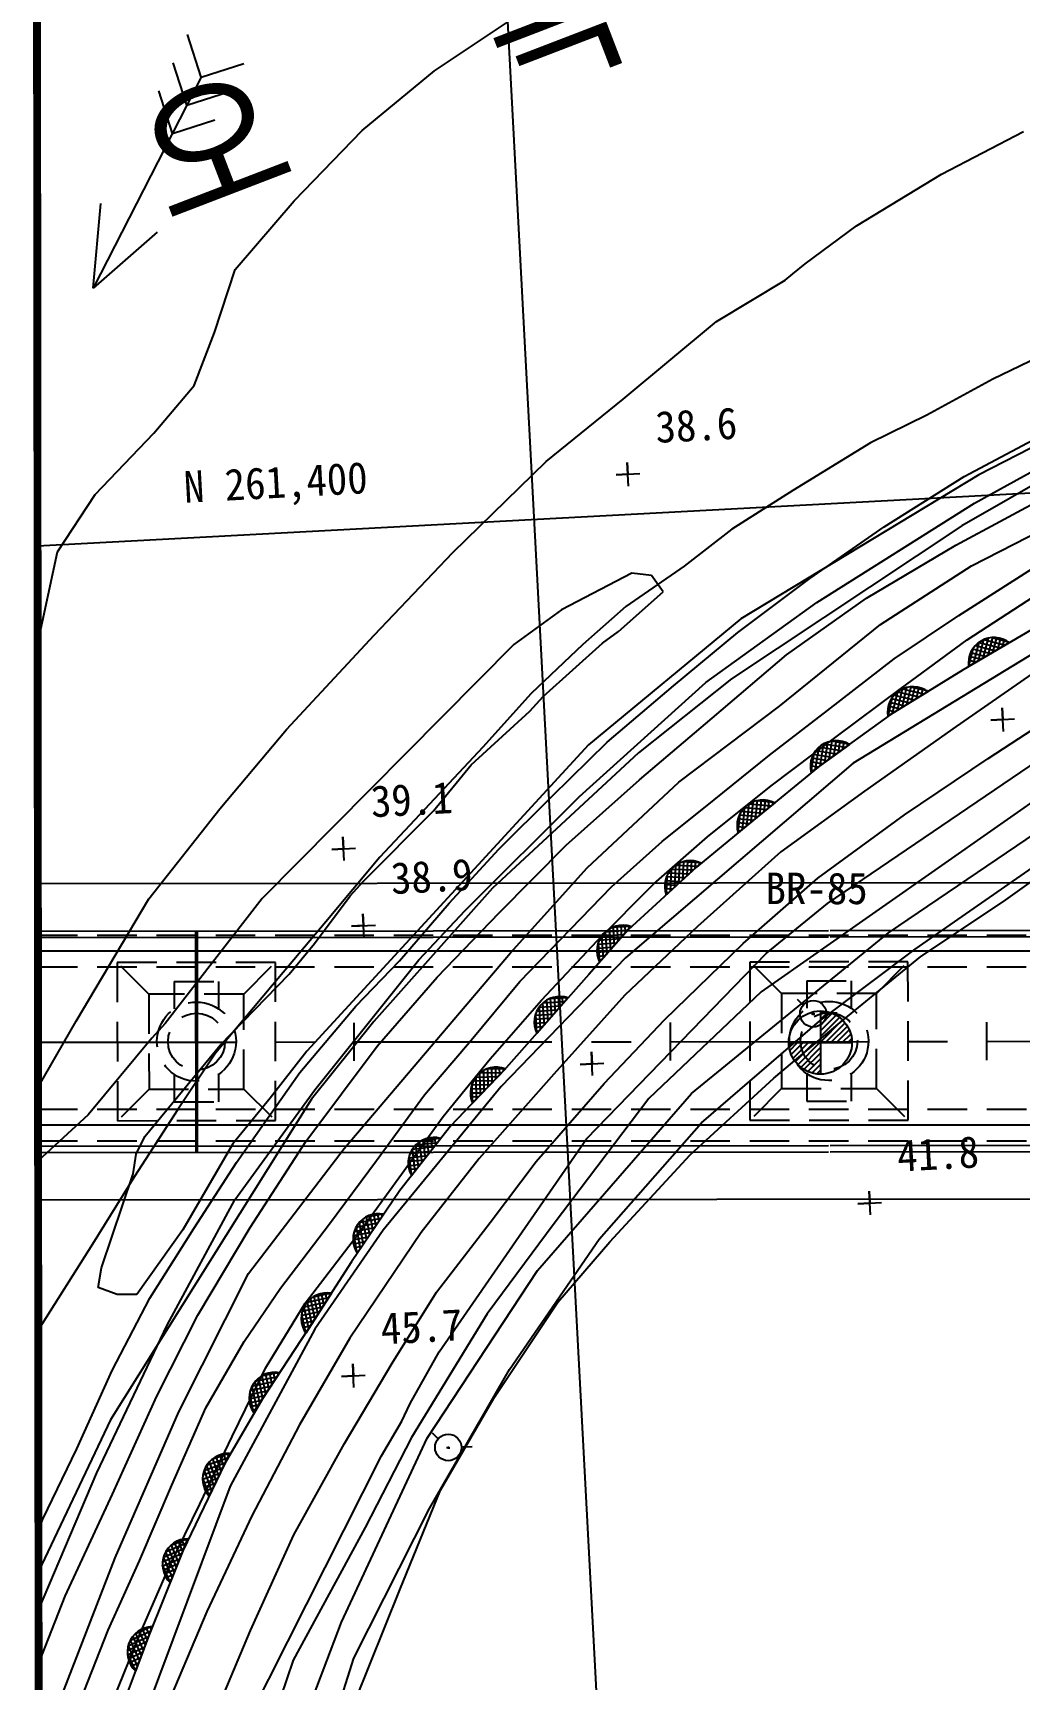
# Model space of a CAD drawing. Header units: millimetres. Extents: x 2406 to 3202, y 1103 to 1810.
# Drawn here: x 2488.8 to 2551.2, y 1440.5 to 1544.6 of the extents above; entities that cross this region are included whole.
import ezdxf
from ezdxf.enums import TextEntityAlignment as Align
from ezdxf.xclip import XClip

# ---------------------------------------------------------------- set-up
doc = ezdxf.new("R2010")
doc.units = ezdxf.units.MM
doc.header["$LTSCALE"] = 10
doc.header["$MEASUREMENT"] = 0
doc.header["$XCLIPFRAME"] = 2
for name, pattern in [('A-CENTR01', [2, 1.25, -0.25, 0.25, -0.25]), ('CENTER', [2, 1.25, -0.25, 0.25, -0.25]), ('DASHED2', [0.375, 0.25, -0.125]), ('HIDDEN', [0.375, 0.25, -0.125])]:
    doc.linetypes.add(name, pattern=pattern)
for name, color, linetype in [('TN-MACL', 6, 'A-CENTR01'), ('TZ-BASE', 253, 'Continuous'), ('TZ-CABL', 4, 'Continuous')]:
    doc.layers.add(name, color=color, linetype=linetype)
doc.layers.add('TX-PAPR', color=2, linetype='Continuous', plot=False)
doc.styles.add('GHS', font='GulimChe.ttf')
doc.styles.add('GUL', font='GulimChe.ttf')
doc.linetypes.add('ZIGZAG', pattern='A,0.0001,-0.2,[131,ltypeshp.shx,S=0.2,R=0,X=-0.2,Y=0],-0.4,[131,ltypeshp.shx,S=0.2,R=180,X=0.2,Y=0],-0.2', length=0.8001)

# ---------------------------------------------------------------- blocks, each defined once
blk = doc.blocks.new('JD-DXFDH7DHF')
at = {"layer": 'TZ-BASE'}
for p, q in [((25.53, 142.65), (44.12, -207.21)), ((25.08, 61.41, 45.69), (30.83, 65.26, 45.69)), ((10.32, 61.02), (9.46, 63.71)), ((9.41, 59.24), (8.54, 61.93)), ((10.32, 61.02), (13.02, 61.89)), ((20.49, 57.65, 45.69), (25.08, 61.41, 45.69)), ((10.32, 61.02), (3.48, 47.67)), ((8.5, 57.46), (7.63, 60.15)), ((9.41, 59.24), (12.1, 60.11)), ((8.5, 57.46), (11.19, 58.33)), ((16.2, 53.21, 45.69), (20.49, 57.65, 45.69)), ((57.12, 54.89, 44.76), (62.32, 57.58, 44.76)), ((51.75, 51.61, 44.76), (57.12, 54.89, 44.76)), ((12.47, 48.86, 45.69), (16.2, 53.21, 45.69)), ((3.48, 47.67), (3.98, 53.03)), ((7.54, 51.21), (3.48, 47.67)), ((48.5, 49.22, 44.76), (51.75, 51.61, 44.76)), ((343.96, 49.65), (-0.03, 31.37)), ((47.72, 48.59, 44.76), (48.5, 49.22, 44.76)), ((11.15, 44.88, 45.69), (12.47, 48.86, 45.69)), ((42.91, 45.56, 44.76), (47.25, 48.18, 44.76)), ((47.25, 48.18, 44.76), (47.72, 48.59, 44.76)), ((9.87, 41.53, 45.69), (11.15, 44.88, 45.69)), ((37, 40.67, 44.76), (42.91, 45.56, 44.76)), ((72.85, 42.75, 46.06), (59.5, 35.88, 46.06)), ((63.84, 43.58, 45.79), (60.38, 41.92, 45.79)), ((60.38, 41.92, 45.79), (56.21, 39.64, 45.79)), ((7.33, 38.5, 45.69), (9.87, 41.53, 45.69)), ((32.13, 36.72, 44.76), (37, 40.67, 44.76)), ((56.21, 39.64, 45.79), (52.63, 37.89, 45.79)), ((3.61, 34.64, 45.69), (7.33, 38.5, 45.69)), ((52.63, 37.89, 45.79), (47.73, 34.89, 45.79)), ((58.56, 35.77, 45.71), (63.24, 38.26, 45.71)), ((59.21, 34.08, 47.06), (66.63, 38.19, 47.06)), ((26.24, 30.97, 44.76), (32.13, 36.72, 44.76)), ((37.34, 35.16, 45.65), (37.26, 36.65, 45.65)), ((37.26, 36.65, 45.65), (37.3, 35.91, 45.65)), ((66.09, 37.06, 47.06), (58.41, 32.66, 47.06)), ((36.55, 35.87, 45.65), (38.05, 35.95, 45.65)), ((37.3, 35.91, 45.65), (36.55, 35.87, 45.65)), ((59.5, 35.88, 46.06), (44.45, 26.78, 46.06)), ((53.51, 32.59, 45.71), (58.56, 35.77, 45.71)), ((1.24, 31, 45.69), (3.61, 34.64, 45.69)), ((47.73, 34.89, 45.79), (43.87, 32.43, 45.79)), ((58.03, 31.42, 48.04), (64.14, 34.71, 48.04)), ((59.03, 30.13, 49.07), (67.38, 34.41, 49.07)), ((49.25, 27.81, 47.06), (59.21, 34.08, 47.06)), ((43.87, 32.43, 45.79), (40.86, 30.1, 45.79)), ((58.41, 32.66, 47.06), (43.86, 22.98, 47.06)), ((48.8, 29.32, 45.71), (53.51, 32.59, 45.71)), ((52.38, 28.08, 48.04), (58.03, 31.42, 48.04)), ((-0.02, 25.24, 38.62), (1.24, 31, 45.69)), ((21.26, 25.74, 44.76), (26.24, 30.97, 44.76)), ((37.55, 29.65, 46.06), (33.1, 27.35, 46.06)), ((40.86, 30.1, 45.79), (37.17, 27.56, 45.79)), ((38.8, 29.5, 46.06), (37.55, 29.65, 46.06)), ((39.54, 28.48, 46.06), (38.8, 29.5, 46.06)), ((44.26, 25.9, 45.71), (48.8, 29.32, 45.71)), ((53.28, 26.41, 49.07), (59.03, 30.13, 49.07)), ((58.23, 26.98, 50.08), (62.88, 29.96, 50.08)), ((36.71, 25.96, 46.06), (39.54, 28.48, 46.06)), ((58.75, 25.45, 51.05), (62.97, 28.19, 51.05)), ((33.1, 27.35, 46.06), (30.09, 25.15, 46.06)), ((37.17, 27.56, 45.79), (34.46, 25.14, 45.79)), ((42.22, 22.75, 47.06), (49.25, 27.81, 47.06)), ((47.32, 24.49, 48.04), (52.38, 28.08, 48.04)), ((44.45, 26.78, 46.06), (34.8, 18.81, 46.06)), ((46.89, 21.24, 49.07), (53.28, 26.41, 49.07)), ((66.59, 26.83, 52.06), (51.55, 17.64, 52.06)), ((54.14, 24.25, 50.08), (58.23, 26.98, 50.08)), ((62.77, 26.05, 51.74), (58.5, 23.55, 51.74)), ((30.09, 25.15, 46.06), (14.18, 9.09, 46.06)), ((15.71, 19.77, 44.76), (21.26, 25.74, 44.76)), ((34.46, 25.14, 45.79), (31.18, 22.05, 45.79)), ((31.94, 21.86, 46.06), (35.69, 25.23, 46.06)), ((35.69, 25.23, 46.06), (36.71, 25.96, 46.06)), ((40.18, 22.54, 45.71), (44.26, 25.9, 45.71)), ((54.53, 22.34, 51.05), (58.75, 25.45, 51.05)), ((61.43, 25.27, 51.74), (58.84, 23.75, 51.74)), ((59.49, 25.28, 51.74), (59.13, 23.92, 51.74)), ((59.27, 25.09, 51.74), (60.55, 24.75, 51.74)), ((59.79, 25.46, 51.74), (59.44, 24.1, 51.74)), ((59.49, 25.28, 51.74), (60.85, 24.93, 51.74)), ((60.08, 25.55, 51.74), (59.74, 24.28, 51.74)), ((59.81, 25.46, 51.74), (61.16, 25.11, 51.74)), ((60.35, 25.59, 51.74), (60.05, 24.46, 51.74)), ((60.31, 25.59, 51.74), (61.36, 25.31, 51.74)), ((60.6, 25.59, 51.74), (60.35, 24.64, 51.74)), ((60.85, 25.54, 51.74), (60.66, 24.82, 51.74)), ((61.09, 25.46, 51.74), (60.97, 25, 51.74)), ((61.32, 25.34, 51.74), (61.27, 25.17, 51.74)), ((42.62, 20.48, 48.04), (47.32, 24.49, 48.04)), ((49.92, 20.97, 50.08), (54.14, 24.25, 50.08)), ((59.14, 24.93, 51.74), (58.84, 23.77, 51.74)), ((58.84, 24.17, 51.74), (59.33, 24.04, 51.74)), ((58.88, 24.41, 51.74), (59.63, 24.22, 51.74)), ((58.97, 24.65, 51.74), (59.94, 24.39, 51.74)), ((59.1, 24.87, 51.74), (60.24, 24.57, 51.74)), ((43.86, 22.98, 47.06), (37.97, 18.3, 47.06)), ((58.5, 23.55, 51.74), (53.88, 20.7, 51.74)), ((63.36, 23.66, 48.77), (58.06, 19.97, 48.77)), ((58.82, 23.91, 51.74), (59.02, 23.86, 51.74)), ((31.18, 22.05, 45.79), (28.13, 18.65, 45.79)), ((31.1, 20.93, 46.06), (31.94, 21.86, 46.06)), ((34.23, 15.54, 47.06), (42.22, 22.75, 47.06)), ((35.98, 18.98, 45.71), (40.18, 22.54, 45.71)), ((50.46, 19.32, 51.05), (54.53, 22.34, 51.05)), ((56.28, 22.18, 51.74), (53.73, 20.61, 51.74)), ((54.34, 22.15, 51.74), (54.02, 20.79, 51.74)), ((54.13, 21.95, 51.74), (55.41, 21.65, 51.74)), ((54.64, 22.33, 51.74), (54.32, 20.97, 51.74)), ((54.35, 22.15, 51.74), (55.71, 21.83, 51.74)), ((54.92, 22.43, 51.74), (54.62, 21.16, 51.74)), ((54.65, 22.34, 51.74), (56.01, 22.02, 51.74)), ((55.19, 22.48, 51.74), (54.92, 21.34, 51.74)), ((55.15, 22.48, 51.74), (56.22, 22.23, 51.74)), ((55.45, 22.48, 51.74), (55.22, 21.53, 51.74)), ((55.7, 22.45, 51.74), (55.52, 21.71, 51.74)), ((55.94, 22.37, 51.74), (55.83, 21.9, 51.74)), ((56.17, 22.26, 51.74), (56.13, 22.09, 51.74)), ((27.39, 17.53, 46.06), (31.1, 20.93, 46.06)), ((40.52, 16.45, 49.07), (46.89, 21.24, 49.07)), ((46.25, 18.15, 50.08), (49.92, 20.97, 50.08)), ((53.72, 21.02, 51.74), (54.21, 20.9, 51.74)), ((54, 21.79, 51.74), (53.73, 20.62, 51.74)), ((53.76, 21.27, 51.74), (54.51, 21.09, 51.74)), ((53.84, 21.5, 51.74), (54.81, 21.27, 51.74)), ((53.96, 21.73, 51.74), (55.11, 21.46, 51.74)), ((60.07, 17.94, 48.77), (65.7, 21.61, 48.77)), ((61.04, 19.65, 52.76), (60.96, 21.15, 52.76)), ((60.96, 21.15, 52.76), (61, 20.4, 52.76)), ((38.03, 16.6, 48.04), (42.62, 20.48, 48.04)), ((53.88, 20.7, 51.74), (49.57, 17.58, 51.74)), ((58.06, 19.97, 48.77), (52.26, 15.88, 48.77)), ((53.71, 20.76, 51.74), (53.91, 20.72, 51.74)), ((60.25, 20.36, 52.76), (61.75, 20.44, 52.76)), ((61, 20.4, 52.76), (60.25, 20.36, 52.76)), ((11.5, 14.75, 44.76), (15.71, 19.77, 44.76)), ((34.8, 18.81, 46.06), (16.99, -0.56, 46.06)), ((32.52, 15.55, 45.71), (35.98, 18.98, 45.71)), ((46.35, 16.21, 51.05), (50.46, 19.32, 51.05)), ((51.31, 18.83, 51.74), (48.88, 17.08, 51.74)), ((49.66, 18.87, 51.74), (49.44, 17.48, 51.74)), ((49.67, 18.87, 51.74), (51.05, 18.65, 51.74)), ((49.93, 18.99, 51.74), (49.73, 17.69, 51.74)), ((49.93, 8.78, 52.06), (65.37, 19.27, 52.06)), ((50.2, 19.05, 51.74), (50.01, 17.9, 51.74)), ((50.16, 19.05, 51.74), (51.24, 18.87, 51.74)), ((50.46, 19.07, 51.74), (50.3, 18.11, 51.74)), ((50.71, 19.05, 51.74), (50.59, 18.31, 51.74)), ((50.95, 19, 51.74), (50.87, 18.52, 51.74)), ((51.19, 18.9, 51.74), (51.16, 18.73, 51.74)), ((28.13, 18.65, 45.79), (24.76, 15.06, 45.79)), ((37.97, 18.3, 47.06), (28.74, 9.75, 47.06)), ((42.75, 15.33, 50.08), (46.25, 18.15, 50.08)), ((48.86, 17.74, 51.74), (49.62, 17.61, 51.74)), ((49.06, 18.28, 51.74), (48.87, 17.09, 51.74)), ((48.92, 17.98, 51.74), (49.91, 17.82, 51.74)), ((49.03, 18.22, 51.74), (50.19, 18.03, 51.74)), ((49.38, 18.66, 51.74), (49.15, 17.28, 51.74)), ((49.17, 18.44, 51.74), (50.48, 18.24, 51.74)), ((49.38, 18.67, 51.74), (50.77, 18.44, 51.74)), ((54.8, 14.37, 48.77), (60.07, 17.94, 48.77)), ((25, 14.63, 46.06), (27.39, 17.53, 46.06)), ((51.55, 17.64, 52.06), (37.15, 5.33, 52.06)), ((49.57, 17.58, 51.74), (45.25, 14.05, 51.74)), ((65.69, 17.19, 51.06), (45.72, 3.19, 51.06)), ((48.83, 17.49, 51.74), (49.33, 17.41, 51.74)), ((48.85, 17.23, 51.74), (49.05, 17.2, 51.74)), ((53.78, 6.92, 51.06), (69.3, 17.46, 51.06)), ((33.39, 12.46, 48.04), (38.03, 16.6, 48.04)), ((34.73, 11.03, 49.07), (40.52, 16.45, 49.07)), ((42.34, 12.99, 51.05), (46.35, 16.21, 51.05)), ((52.26, 15.88, 48.77), (46.97, 12.03, 48.77)), ((7.01, 9.06, 44.76), (11.5, 14.75, 44.76)), ((20.58, 10.18, 46.06), (25, 14.63, 46.06)), ((24.76, 15.06, 45.79), (21.62, 11.7, 45.79)), ((27.02, 8.32, 47.06), (34.23, 15.54, 47.06)), ((29.14, 12.21, 45.71), (32.52, 15.55, 45.71)), ((39.47, 12.7, 50.08), (42.75, 15.33, 50.08)), ((46.59, 15.14, 51.74), (44.26, 13.24, 51.74)), ((44.48, 14.62, 51.74), (45.8, 14.49, 51.74)), ((44.67, 14.85, 51.74), (44.53, 13.45, 51.74)), ((44.67, 14.85, 51.74), (46.07, 14.71, 51.74)), ((44.94, 15.07, 51.74), (44.8, 13.68, 51.74)), ((44.95, 15.08, 51.74), (46.34, 14.94, 51.74)), ((45.21, 15.21, 51.74), (45.08, 13.9, 51.74)), ((45.47, 15.29, 51.74), (45.35, 14.13, 51.74)), ((45.43, 15.28, 51.74), (46.52, 15.17, 51.74)), ((45.72, 15.32, 51.74), (45.62, 14.35, 51.74)), ((45.97, 15.32, 51.74), (45.9, 14.57, 51.74)), ((46.22, 15.28, 51.74), (46.17, 14.8, 51.74)), ((46.46, 15.2, 51.74), (46.44, 15.02, 51.74)), ((45.25, 14.05, 51.74), (41.64, 11.06, 51.74)), ((44.2, 13.64, 51.74), (44.7, 13.59, 51.74)), ((44.21, 13.9, 51.74), (44.97, 13.82, 51.74)), ((44.38, 14.45, 51.74), (44.26, 13.26, 51.74)), ((44.26, 14.14, 51.74), (45.25, 14.04, 51.74)), ((44.34, 14.38, 51.74), (45.52, 14.27, 51.74)), ((49.32, 10.38, 48.77), (54.8, 14.37, 48.77)), ((19.36, 11.48, 46.14), (19.28, 12.98, 46.14)), ((19.28, 12.98, 46.14), (19.32, 12.23, 46.14)), ((36.26, 9.83, 50.08), (39.47, 12.7, 50.08)), ((38.93, 10.02, 51.05), (42.34, 12.99, 51.05)), ((44.23, 13.39, 51.74), (44.43, 13.37, 51.74)), ((21.62, 11.7, 45.79), (18.21, 7.61, 45.79)), ((18.57, 12.19, 46.14), (20.07, 12.27, 46.14)), ((19.32, 12.23, 46.14), (18.57, 12.19, 46.14)), ((26, 8.8, 45.71), (29.14, 12.21, 45.71)), ((29.16, 8.19, 48.04), (33.39, 12.46, 48.04)), ((41.07, 11.48, 51.74), (41.02, 10.5, 51.74)), ((41.32, 11.49, 51.74), (41.28, 10.74, 51.74)), ((41.57, 11.46, 51.74), (41.54, 10.98, 51.74)), ((46.97, 12.03, 48.77), (41.7, 7.31, 48.77)), ((55.46, 5.88, 49.08), (63.63, 11.55, 49.08)), ((61.06, 8.89, 48.53), (65.68, 12.24, 48.53)), ((-0.01, 10.04), (699.99, 10.7)), ((29.88, 5.65, 49.07), (34.73, 11.03, 49.07)), ((41.64, 11.06, 51.74), (37.31, 7.11, 51.74)), ((41.94, 11.34, 51.74), (39.72, 9.32, 51.74)), ((39.77, 10.53, 51.74), (39.72, 9.34, 51.74)), ((39.74, 10.47, 51.74), (40.92, 10.41, 51.74)), ((39.87, 10.71, 51.74), (41.19, 10.65, 51.74)), ((40.04, 10.95, 51.74), (39.98, 9.55, 51.74)), ((40.05, 10.95, 51.74), (41.45, 10.89, 51.74)), ((40.3, 11.18, 51.74), (40.24, 9.79, 51.74)), ((40.31, 11.19, 51.74), (41.71, 11.13, 51.74)), ((40.56, 11.33, 51.74), (40.5, 10.02, 51.74)), ((40.81, 11.43, 51.74), (40.76, 10.26, 51.74)), ((40.78, 11.42, 51.74), (41.87, 11.37, 51.74)), ((41.81, 11.39, 51.74), (41.81, 11.21, 51.74)), ((19.74, 9.25, 46.06), (20.58, 10.18, 46.06)), ((28.74, 9.75, 47.06), (21.23, 1.32, 47.06)), ((30.47, 3.83, 50.08), (36.26, 9.83, 50.08)), ((35.35, 6.42, 51.05), (38.93, 10.02, 51.05)), ((39.63, 9.97, 51.74), (40.4, 9.94, 51.74)), ((39.63, 9.72, 51.74), (40.14, 9.7, 51.74)), ((39.67, 10.22, 51.74), (40.66, 10.17, 51.74)), ((39.68, 9.47, 51.74), (39.88, 9.46, 51.74)), ((44.59, 6.24, 48.77), (49.32, 10.38, 48.77)), ((2.42, 1.34, 44.76), (7.01, 9.06, 44.76)), ((14.18, 9.09, 46.06), (8.04, 1.18, 46.06)), ((17.49, 6.24, 46.06), (19.74, 9.25, 46.06)), ((22.85, 5.15, 45.71), (26, 8.8, 45.71)), ((46.04, 5.61, 52.06), (49.93, 8.78, 52.06)), ((55.83, 5.42, 48.53), (61.06, 8.89, 48.53)), ((18.21, 7.61, 45.79), (14.83, 3.61, 45.79)), ((19.83, 7.34, 45.96), (21.33, 7.41, 45.96)), ((20.58, 7.38, 45.96), (19.83, 7.34, 45.96)), ((20.62, 6.63, 45.96), (20.54, 8.12, 45.96)), ((20.54, 8.12, 45.96), (20.58, 7.38, 45.96)), ((24.09, 5.2, 47.06), (27.02, 8.32, 47.06)), ((25.25, 4.11, 48.04), (29.16, 8.19, 48.04)), ((37.48, 7.32, 51.74), (35.51, 5.06, 51.74)), ((36.32, 7.27, 51.74), (37.41, 7.34, 51.74)), ((36.6, 7.36, 51.74), (36.66, 6.38, 51.74)), ((36.85, 7.4, 51.74), (36.9, 6.65, 51.74)), ((37.1, 7.4, 51.74), (37.13, 6.91, 51.74)), ((41.7, 7.31, 48.77), (37.11, 2.97, 48.77)), ((37.35, 7.36, 51.74), (37.36, 7.18, 51.74)), ((-0.01, 7.03), (49.98, 7.07)), ((-0.01, 6.63), (49.98, 6.67)), ((9.96, 7.04), (9.97, -6.96)), ((10.06, 7.04), (10.07, -6.96)), ((31.83, 2.66, 51.05), (35.35, 6.42, 51.05)), ((37.31, 7.11, 51.74), (34.83, 4.29, 51.74)), ((35.4, 6.21, 51.74), (36.58, 6.28, 51.74)), ((35.42, 6.28, 51.74), (35.5, 5.08, 51.74)), ((35.49, 6.46, 51.74), (36.81, 6.55, 51.74)), ((35.64, 6.72, 51.74), (37.04, 6.82, 51.74)), ((35.64, 6.72, 51.74), (35.73, 5.32, 51.74)), ((35.87, 6.98, 51.74), (35.96, 5.59, 51.74)), ((35.88, 6.99, 51.74), (37.28, 7.08, 51.74)), ((36.11, 7.16, 51.74), (36.2, 5.85, 51.74)), ((36.36, 7.28, 51.74), (36.43, 6.12, 51.74)), ((41.32, -3.24, 51.06), (53.78, 6.92, 51.06)), ((50.08, 7.07), (99.97, 7.12)), ((50.08, 6.67), (99.97, 6.72)), ((15.89, 4.31, 46.06), (17.49, 6.24, 46.06)), ((24.87, -0.25, 49.07), (29.88, 5.65, 49.07)), ((37.15, 5.33, 52.06), (29.28, -2.8, 52.06)), ((34.68, -6.11, 52.06), (46.04, 5.61, 52.06)), ((35.34, 5.7, 51.74), (36.11, 5.75, 51.74)), ((35.35, 5.95, 51.74), (36.34, 6.02, 51.74)), ((35.37, 5.45, 51.74), (35.88, 5.49, 51.74)), ((35.44, 5.21, 51.74), (35.64, 5.22, 51.74)), ((39.62, 1.42, 48.77), (44.59, 6.24, 48.77)), ((49.44, 1.36, 49.08), (55.46, 5.88, 49.08)), ((50.73, 1.25, 48.53), (55.83, 5.42, 48.53)), ((11.52, -0.18, 46.06), (15.89, 4.31, 46.06)), ((17.5, -3, 47.06), (24.09, 5.2, 47.06)), ((20.09, 2.27, 45.71), (22.85, 5.15, 45.71)), ((34.83, 4.29, 51.74), (29.61, -1.62, 51.74)), ((14.83, 3.61, 45.79), (11.23, -0.69, 45.79)), ((21.45, -0.25, 48.04), (25.25, 4.11, 48.04)), ((27.28, 0.01, 50.08), (30.47, 3.83, 50.08)), ((45.72, 3.19, 51.06), (38.62, -3.56, 51.06)), ((16.56, -1.91, 45.71), (20.09, 2.27, 45.71)), ((28.6, -1.05, 51.05), (31.83, 2.66, 51.05)), ((33.52, 2.81, 51.74), (31.54, 0.56, 51.74)), ((31.68, 2.22, 51.74), (33.08, 2.31, 51.74)), ((31.68, 2.22, 51.74), (31.76, 0.82, 51.74)), ((31.91, 2.48, 51.74), (32, 1.08, 51.74)), ((31.92, 2.49, 51.74), (33.31, 2.58, 51.74)), ((32.15, 2.66, 51.74), (32.23, 1.35, 51.74)), ((32.36, 2.77, 51.74), (33.45, 2.83, 51.74)), ((32.39, 2.78, 51.74), (32.47, 1.61, 51.74)), ((37.11, 2.97, 48.77), (32.61, -2.02, 48.77)), ((32.64, 2.86, 51.74), (32.7, 1.88, 51.74)), ((32.89, 2.89, 51.74), (32.93, 2.14, 51.74)), ((33.14, 2.89, 51.74), (33.17, 2.41, 51.74)), ((33.39, 2.85, 51.74), (33.4, 2.67, 51.74)), ((48, 2.72, 50.11), (48.39, 2.35, 50.11)), ((0, -2.85, 44.76), (2.42, 1.34, 44.76)), ((0, -1.2), (0, 1.2)), ((8.04, 1.18, 46.06), (7.2, 0.25, 46.06)), ((21.23, 1.32, 47.06), (17.3, -3.59, 47.06)), ((20, -1.18), (20, 1.22)), ((31.37, 1.2, 51.74), (32.14, 1.25, 51.74)), ((31.38, 1.45, 51.74), (32.38, 1.52, 51.74)), ((31.43, 1.71, 51.74), (32.61, 1.78, 51.74)), ((31.45, 1.78, 51.74), (31.53, 0.58, 51.74)), ((31.53, 1.96, 51.74), (32.85, 2.05, 51.74)), ((35.79, -2.61, 48.77), (39.62, 1.42, 48.77)), ((40, -1.16), (40, 1.24)), ((41.95, -5.09, 49.08), (49.44, 1.36, 49.08)), ((46.53, -2.28, 48.53), (50.73, 1.25, 48.53)), ((48.91, 1.8, 50.11), (49.11, 1.79, 50.11)), ((49.02, 1.87, 50.11), (49.02, 1.71, 50.11)), ((49.47, 1.98), (49.47, -2.02)), ((49.47, 1.78), (49.66, 1.97)), ((49.47, 1.43), (49.96, 1.92)), ((49.47, 1.07), (50.22, 1.83)), ((49.47, 0.72), (50.46, 1.71)), ((49.47, 0.36), (50.67, 1.57)), ((49.47, 0.01), (50.86, 1.41)), ((49.79, -0.02), (51.03, 1.22)), ((49.85, 1.85, 50.11), (50.53, 1.86, 50.11)), ((60, -1.14), (60, 1.26)), ((7.2, 0.25, 46.06), (3.18, -4.58, 46.06)), ((24.43, -3.33, 50.08), (27.28, 0.01, 50.08)), ((31.4, 0.95, 51.74), (31.91, 0.99, 51.74)), ((31.47, 0.71, 51.74), (31.68, 0.72, 51.74)), ((50.14, -0.02), (51.18, 1.02)), ((50.5, -0.02), (51.3, 0.78)), ((50.85, -0.02), (51.39, 0.52)), ((51.2, -0.02), (51.45, 0.23)), ((6.75, -5.97, 46.06), (11.52, -0.18, 46.06)), ((11.23, -0.69, 45.79), (8.85, -4.25, 45.79)), ((16.99, -0.56, 46.06), (14.69, -3.53, 46.06)), ((16.94, -6.27, 48.04), (21.45, -0.25, 48.04)), ((19.36, -6.71, 49.07), (24.87, -0.25, 49.07)), ((35.07, -2.1, 52.76), (34.99, -0.61, 52.76)), ((34.99, -0.61, 52.76), (35.03, -1.36, 52.76)), ((47.47, -0.02), (51.47, -0.02)), ((47.48, -0.21), (47.67, -0.02)), ((47.53, -0.52), (48.02, -0.02)), ((47.62, -0.78), (48.38, -0.02)), ((47.73, -1.02), (48.73, -0.02)), ((47.88, -1.23), (49.08, -0.02)), ((48.04, -1.42), (49.44, -0.02)), ((48.23, -1.59), (49.47, -0.34)), ((48.43, -1.73), (49.47, -0.7)), ((12.56, -7.61, 45.71), (16.56, -1.91, 45.71)), ((25.61, -4.69, 51.05), (28.6, -1.05, 51.05)), ((29.61, -1.62, 51.74), (26.09, -5.3, 51.74)), ((29.55, -1.68, 51.74), (27.47, -3.85, 51.74)), ((32.61, -2.02, 48.77), (27.89, -7.35, 48.77)), ((27.92, -1.95, 51.74), (27.95, -3.35, 51.74)), ((27.93, -1.94, 51.74), (29.33, -1.91, 51.74)), ((28.17, -1.78, 51.74), (28.2, -3.09, 51.74)), ((28.38, -1.68, 51.74), (29.47, -1.66, 51.74)), ((28.42, -1.67, 51.74), (28.44, -2.84, 51.74)), ((28.67, -1.6, 51.74), (28.69, -2.58, 51.74)), ((28.92, -1.57, 51.74), (28.93, -2.33, 51.74)), ((29.17, -1.59, 51.74), (29.18, -2.07, 51.74)), ((29.42, -1.64, 51.74), (29.42, -1.81, 51.74)), ((34.28, -1.4, 52.76), (35.78, -1.32, 52.76)), ((35.03, -1.36, 52.76), (34.28, -1.4, 52.76)), ((48.67, -1.85), (49.47, -1.05)), ((48.93, -1.95), (49.47, -1.4)), ((49.22, -2.01), (49.47, -1.76)), ((12.44, -9.97, 47.06), (17.5, -3, 47.06)), ((29.28, -2.8, 52.06), (21.82, -11.88, 52.06)), ((27.36, -2.95, 51.74), (28.35, -2.93, 51.74)), ((27.41, -2.7, 51.74), (28.6, -2.68, 51.74)), ((27.44, -2.63, 51.74), (27.46, -3.83, 51.74)), ((27.52, -2.45, 51.74), (28.84, -2.42, 51.74)), ((27.68, -2.2, 51.74), (29.09, -2.17, 51.74)), ((27.68, -2.2, 51.74), (27.71, -3.6, 51.74)), ((31.49, -7.54, 48.77), (35.79, -2.61, 48.77)), ((41.23, -7.12, 48.53), (46.53, -2.28, 48.53)), ((17.3, -3.59, 47.06), (4.59, -23.87, 47.06)), ((14.69, -3.53, 46.06), (12.31, -6.43, 46.06)), ((21.4, -7.47, 50.08), (24.43, -3.33, 50.08)), ((27.34, -3.2, 51.74), (28.11, -3.19, 51.74)), ((27.36, -3.45, 51.74), (27.86, -3.44, 51.74)), ((27.42, -3.7, 51.74), (27.62, -3.7, 51.74)), ((31.58, -14.43, 51.06), (41.32, -3.24, 51.06)), ((38.62, -3.56, 51.06), (32.64, -11.46, 51.06)), ((3.18, -4.58, 46.06), (0.01, -7.49, 46.06)), ((8.85, -4.25, 45.79), (6.11, -8.49, 45.79)), ((22.99, -8.34, 51.05), (25.61, -4.69, 51.05)), ((35.48, -12.45, 49.08), (41.95, -5.09, 49.08)), ((6.21, -7.08, 46.06), (6.75, -5.97, 46.06)), ((26.09, -5.3, 51.74), (22.88, -9.37, 51.74)), ((25.47, -6.08, 51.74), (23.61, -8.44, 51.74)), ((24.31, -6.19, 51.74), (25.39, -6.06, 51.74)), ((24.34, -6.17, 51.74), (24.48, -7.33, 51.74)), ((24.59, -6.08, 51.74), (24.7, -7.06, 51.74)), ((24.83, -6.03, 51.74), (24.92, -6.78, 51.74)), ((25.08, -6.02, 51.74), (25.14, -6.5, 51.74)), ((25.34, -6.05, 51.74), (25.36, -6.22, 51.74)), ((25.36, -19.58, 52.06), (34.68, -6.11, 52.06)), ((0.01, -6.57), (49.99, -6.52)), ((0.01, -6.97), (49.99, -6.92)), ((6.01, -8.33, 46.06), (6.21, -7.08, 46.06)), ((12.31, -6.43, 46.06), (9.16, -11.86, 46.06)), ((13.3, -14.62, 49.07), (19.36, -6.71, 49.07)), ((13.42, -11.72, 48.04), (16.94, -6.27, 48.04)), ((23.44, -7.3, 51.74), (24.62, -7.16, 51.74)), ((23.46, -7.23, 51.74), (23.6, -8.42, 51.74)), ((23.52, -7.04, 51.74), (24.84, -6.88, 51.74)), ((23.66, -6.77, 51.74), (25.06, -6.6, 51.74)), ((23.66, -6.77, 51.74), (23.83, -8.17, 51.74)), ((23.88, -6.5, 51.74), (24.04, -7.89, 51.74)), ((23.89, -6.49, 51.74), (25.28, -6.33, 51.74)), ((24.11, -6.31, 51.74), (24.26, -7.61, 51.74)), ((36.15, -12.61, 48.53), (41.23, -7.12, 48.53)), ((50.09, -6.52), (99.99, -6.48)), ((50.09, -6.92), (99.99, -6.88)), ((9.85, -11.77, 45.71), (12.56, -7.61, 45.71)), ((18.43, -11.48, 50.08), (21.4, -7.47, 50.08)), ((23.41, -7.55, 51.74), (24.4, -7.44, 51.74)), ((23.42, -7.81, 51.74), (24.18, -7.71, 51.74)), ((23.46, -8.05, 51.74), (23.96, -7.99, 51.74)), ((23.54, -8.29, 51.74), (23.74, -8.27, 51.74)), ((27.89, -7.35, 48.77), (24.23, -12.03, 48.77)), ((28.59, -11.39, 48.77), (31.49, -7.54, 48.77)), ((0.01, -9.96), (700.01, -9.3)), ((6.11, -8.49, 45.79), (3.45, -12.77, 45.79)), ((4.01, -14.26, 46.06), (6.01, -8.33, 46.06)), ((20.14, -12.26, 51.05), (22.99, -8.34, 51.05)), ((8.17, -17.88, 47.06), (12.44, -9.97, 47.06)), ((22.88, -9.37, 51.74), (19.82, -13.88, 51.74)), ((51.84, -10.21, 48.86), (53.34, -10.13, 48.86)), ((52.59, -10.17, 48.86), (51.84, -10.21, 48.86)), ((52.63, -10.92, 48.86), (52.55, -9.42, 48.86)), ((52.55, -9.42, 48.86), (52.59, -10.17, 48.86)), ((20.11, -11.69, 51.74), (21.49, -11.42, 51.74)), ((21.86, -10.87, 51.74), (20.18, -13.35, 51.74)), ((20.31, -11.39, 51.74), (21.69, -11.13, 51.74)), ((20.31, -11.4, 51.74), (20.57, -12.78, 51.74)), ((20.52, -11.2, 51.74), (20.77, -12.48, 51.74)), ((20.71, -11.06, 51.74), (21.78, -10.86, 51.74)), ((20.75, -11.04, 51.74), (20.97, -12.19, 51.74)), ((20.98, -10.94, 51.74), (21.17, -11.9, 51.74)), ((21.22, -10.87, 51.74), (21.36, -11.61, 51.74)), ((21.47, -10.84, 51.74), (21.56, -11.31, 51.74)), ((21.73, -10.85, 51.74), (21.76, -11.02, 51.74)), ((25.2, -15.8, 48.77), (28.59, -11.39, 48.77)), ((9.16, -11.86, 46.06), (6.24, -15.95, 46.06)), ((7.08, -16.18, 45.71), (9.85, -11.77, 45.71)), ((10.11, -17.25, 48.04), (13.42, -11.72, 48.04)), ((15.34, -15.54, 50.08), (18.43, -11.48, 50.08)), ((16.9, -16.5, 51.05), (20.14, -12.26, 51.05)), ((21.82, -11.88, 52.06), (17.5, -18.14, 52.06)), ((24.23, -12.03, 48.77), (19.72, -18.72, 48.77)), ((19.91, -12.49, 51.74), (20.89, -12.3, 51.74)), ((19.93, -12.23, 51.74), (21.09, -12.01, 51.74)), ((19.94, -12.16, 51.74), (20.17, -13.34, 51.74)), ((19.99, -11.97, 51.74), (21.29, -11.72, 51.74)), ((20.11, -11.69, 51.74), (20.37, -13.07, 51.74)), ((32.64, -11.46, 51.06), (28.4, -17.17, 51.06)), ((29.81, -20.7, 49.08), (35.48, -12.45, 49.08)), ((3.45, -12.77, 45.79), (0.02, -18.21, 45.79)), ((19.94, -12.74, 51.74), (20.7, -12.59, 51.74)), ((20, -12.98, 51.74), (20.5, -12.89, 51.74)), ((20.1, -13.22, 51.74), (20.3, -13.18, 51.74)), ((32.88, -16.43, 48.53), (36.15, -12.61, 48.53)), ((3.81, -15.51, 46.06), (4.01, -14.26, 46.06)), ((19.82, -13.88, 51.74), (17.05, -18.21, 51.74)), ((24.6, -25.04, 51.06), (31.58, -14.43, 51.06)), ((5, -15.96, 46.06), (3.81, -15.51, 46.06)), ((8.9, -23.36, 49.07), (13.3, -14.62, 49.07)), ((13.03, -18.93, 50.08), (15.34, -15.54, 50.08)), ((4.69, -20.76, 45.71), (7.08, -16.18, 45.71)), ((6.24, -15.95, 46.06), (5, -15.96, 46.06)), ((14.39, -20.6, 51.05), (16.9, -16.5, 51.05)), ((16.82, -16.73, 51.74), (18.19, -16.43, 51.74)), ((18.55, -15.87, 51.74), (16.93, -18.4, 51.74)), ((17.01, -16.43, 51.74), (18.38, -16.14, 51.74)), ((17.01, -16.44, 51.74), (17.3, -17.81, 51.74)), ((17.22, -16.23, 51.74), (17.5, -17.51, 51.74)), ((17.41, -16.09, 51.74), (18.47, -15.86, 51.74)), ((17.44, -16.07, 51.74), (17.69, -17.21, 51.74)), ((17.67, -15.96, 51.74), (17.88, -16.92, 51.74)), ((17.91, -15.89, 51.74), (18.07, -16.62, 51.74)), ((18.16, -15.85, 51.74), (18.26, -16.32, 51.74)), ((18.41, -15.85, 51.74), (18.45, -16.02, 51.74)), ((22.4, -20.29, 48.77), (25.2, -15.8, 48.77)), ((28.83, -22.51, 48.53), (32.88, -16.43, 48.53)), ((7.51, -22.38, 48.04), (10.11, -17.25, 48.04)), ((16.64, -17.54, 51.74), (17.62, -17.33, 51.74)), ((16.65, -17.28, 51.74), (17.81, -17.03, 51.74)), ((16.66, -17.21, 51.74), (16.92, -18.38, 51.74)), ((16.67, -17.79, 51.74), (17.42, -17.62, 51.74)), ((16.71, -17.01, 51.74), (18, -16.73, 51.74)), ((16.81, -16.74, 51.74), (17.11, -18.11, 51.74)), ((28.4, -17.17, 51.06), (23.61, -24.99, 51.06)), ((3.71, -27.23, 47.06), (8.17, -17.88, 47.06)), ((17.5, -18.14, 52.06), (12.16, -28.06, 52.06)), ((17.05, -18.21, 51.74), (14.19, -22.54, 51.74)), ((19.72, -18.72, 48.77), (16.54, -24.19, 48.77)), ((16.74, -18.03, 51.74), (17.23, -17.92, 51.74)), ((16.84, -18.26, 51.74), (17.04, -18.22, 51.74)), ((10.62, -23.11, 50.08), (13.03, -18.93, 50.08)), ((23.53, -22.85, 52.06), (25.36, -19.58, 52.06)), ((2.46, -25.71, 45.71), (4.69, -20.76, 45.71)), ((12.28, -24.92, 51.05), (14.39, -20.6, 51.05)), ((19.39, -25.38, 48.77), (22.4, -20.29, 48.77)), ((19.98, -21.84, 52.76), (19.9, -20.34, 52.76)), ((19.9, -20.34, 52.76), (19.94, -21.09, 52.76)), ((24.76, -29.49, 49.08), (29.81, -20.7, 49.08)), ((13.42, -22.02, 51.74), (14.71, -21.75, 51.74)), ((13.53, -21.74, 51.74), (14.91, -21.46, 51.74)), ((13.53, -21.74, 51.74), (13.81, -23.12, 51.74)), ((15.27, -20.9, 51.74), (13.62, -23.4, 51.74)), ((13.72, -21.45, 51.74), (14.01, -22.82, 51.74)), ((13.73, -21.44, 51.74), (15.1, -21.16, 51.74)), ((13.94, -21.24, 51.74), (14.2, -22.53, 51.74)), ((14.13, -21.1, 51.74), (15.2, -20.89, 51.74)), ((14.16, -21.09, 51.74), (14.39, -22.23, 51.74)), ((14.39, -20.98, 51.74), (14.59, -21.94, 51.74)), ((14.63, -20.9, 51.74), (14.78, -21.64, 51.74)), ((14.88, -20.87, 51.74), (14.98, -21.35, 51.74)), ((15.14, -20.88, 51.74), (15.17, -21.05, 51.74)), ((19.19, -21.13, 52.76), (20.69, -21.05, 52.76)), ((19.94, -21.09, 52.76), (19.19, -21.13, 52.76)), ((4.71, -28.57, 48.04), (7.51, -22.38, 48.04)), ((14.19, -22.54, 51.74), (11.81, -26.64, 51.74)), ((13.35, -22.54, 51.74), (14.32, -22.34, 51.74)), ((13.36, -22.28, 51.74), (14.52, -22.05, 51.74)), ((13.37, -22.21, 51.74), (13.61, -23.39, 51.74)), ((13.37, -22.79, 51.74), (14.13, -22.64, 51.74)), ((23, -23.96, 52.06), (23.53, -22.85, 52.06)), ((25.46, -28.32, 48.53), (28.83, -22.51, 48.53)), ((4.59, -23.87, 47.06), (0.03, -33.47, 47.06)), ((4.88, -32.6, 49.07), (8.9, -23.36, 49.07)), ((8.46, -28.01, 50.08), (10.62, -23.11, 50.08)), ((13.44, -23.03, 51.74), (13.93, -22.93, 51.74)), ((13.54, -23.27, 51.74), (13.74, -23.23, 51.74)), ((10.24, -29.2, 51.05), (12.28, -24.92, 51.05)), ((16.54, -24.19, 48.77), (13.53, -29.94, 48.77)), ((21.71, -26.16, 52.06), (23, -23.96, 52.06)), ((24.92, -24.7, 49.49), (25.31, -25.07, 49.49)), ((0.31, -30.16, 45.71), (2.46, -25.71, 45.71)), ((12.11, -26, 51.74), (10.81, -28.7, 51.74)), ((11, -26.36, 51.74), (12.03, -26, 51.74)), ((11.98, -26, 51.74), (12.03, -26.16, 51.74)), ((16.18, -31.14, 48.77), (19.39, -25.38, 48.77)), ((19.18, -36.66, 51.06), (24.6, -25.04, 51.06)), ((23.61, -24.99, 51.06), (20.68, -30.69, 51.06)), ((25.83, -25.63, 49.49), (26.04, -25.64, 49.49)), ((25.94, -25.56, 49.49), (25.95, -25.71, 49.49)), ((26.78, -25.58, 49.49), (27.46, -25.57, 49.49)), ((11.81, -26.64, 51.74), (9.16, -32.15, 51.74)), ((10.42, -27.36, 51.74), (11.67, -26.92, 51.74)), ((10.5, -27.07, 51.74), (11.82, -26.6, 51.74)), ((10.65, -26.76, 51.74), (11.11, -28.08, 51.74)), ((10.66, -26.75, 51.74), (11.98, -26.28, 51.74)), ((10.83, -26.52, 51.74), (11.27, -27.76, 51.74)), ((11.03, -26.34, 51.74), (11.42, -27.44, 51.74)), ((11.25, -26.19, 51.74), (11.57, -27.12, 51.74)), ((11.48, -26.09, 51.74), (11.73, -26.8, 51.74)), ((11.72, -26.03, 51.74), (11.88, -26.48, 51.74)), ((12.17, -45.09, 52.06), (21.71, -26.16, 52.06)), ((0.03, -35.91, 47.06), (3.71, -27.23, 47.06)), ((12.16, -28.06, 52.06), (0.06, -60.37, 52.06)), ((6.42, -32.78, 50.08), (8.46, -28.01, 50.08)), ((10.4, -27.63, 51.74), (11.52, -27.24, 51.74)), ((10.4, -27.56, 51.74), (10.8, -28.69, 51.74)), ((10.42, -27.89, 51.74), (11.36, -27.56, 51.74)), ((10.48, -28.13, 51.74), (11.21, -27.88, 51.74)), ((10.5, -27.07, 51.74), (10.96, -28.39, 51.74)), ((1.71, -35.02, 48.04), (4.71, -28.57, 48.04)), ((10.58, -28.36, 51.74), (11.06, -28.19, 51.74)), ((10.71, -28.58, 51.74), (10.9, -28.51, 51.74)), ((22.87, -34.62, 48.53), (25.46, -28.32, 48.53)), ((0.03, -30.84, 44.56), (0.31, -30.16, 45.71)), ((8.34, -33.09, 51.05), (10.24, -29.2, 51.05)), ((13.53, -29.94, 48.77), (10.68, -36, 48.77)), ((19.97, -38.95, 49.08), (24.76, -29.49, 49.08)), ((13.44, -37.2, 48.77), (16.18, -31.14, 48.77)), ((20.68, -30.69, 51.06), (16.14, -39.07, 51.06)), ((9.16, -32.15, 51.74), (6.92, -37.72, 51.74)), ((7.93, -32.56, 51.74), (9.22, -32.01, 51.74)), ((8.06, -32.23, 51.74), (9.35, -31.68, 51.74)), ((8.06, -32.24, 51.74), (8.61, -33.52, 51.74)), ((8.22, -31.99, 51.74), (8.74, -33.2, 51.74)), ((9.46, -31.39, 51.74), (8.35, -34.17, 51.74)), ((8.38, -31.82, 51.74), (9.39, -31.39, 51.74)), ((8.41, -31.79, 51.74), (8.87, -32.87, 51.74)), ((8.62, -31.64, 51.74), (9, -32.54, 51.74)), ((8.84, -31.52, 51.74), (9.13, -32.21, 51.74)), ((9.07, -31.44, 51.74), (9.26, -31.88, 51.74)), ((9.33, -31.39, 51.74), (9.4, -31.55, 51.74)), ((0.04, -45.06, 49.07), (4.88, -32.6, 49.07)), ((4.43, -37.17, 50.08), (6.42, -32.78, 50.08)), ((6.46, -37.39, 51.05), (8.34, -33.09, 51.05)), ((7.86, -33.13, 51.74), (8.95, -32.66, 51.74)), ((7.86, -33.05, 51.74), (8.33, -34.16, 51.74)), ((7.87, -32.85, 51.74), (9.08, -32.33, 51.74)), ((7.9, -33.38, 51.74), (8.82, -32.99, 51.74)), ((7.92, -32.56, 51.74), (8.48, -33.85, 51.74)), ((7.98, -33.62, 51.74), (8.69, -33.32, 51.74)), ((8.09, -33.85, 51.74), (8.56, -33.65, 51.74)), ((8.24, -34.05, 51.74), (8.43, -33.97, 51.74)), ((0.04, -39.32, 43.1), (1.71, -35.02, 48.04)), ((20.04, -41.71, 48.53), (22.87, -34.62, 48.53)), ((10.68, -36, 48.77), (7.72, -42.98, 48.77)), ((2.41, -42.31, 50.08), (4.43, -37.17, 50.08)), ((4.75, -41.6, 51.05), (6.46, -37.39, 51.05)), ((5.83, -37.82, 51.74), (7.1, -37.24, 51.74)), ((6.14, -37.41, 51.74), (7.13, -36.95, 51.74)), ((7.21, -36.95, 51.74), (6.16, -39.76, 51.74)), ((6.17, -37.38, 51.74), (6.65, -38.44, 51.74)), ((6.37, -37.22, 51.74), (6.78, -38.11, 51.74)), ((6.59, -37.1, 51.74), (6.9, -37.78, 51.74)), ((6.82, -37.01, 51.74), (7.02, -37.45, 51.74)), ((7.07, -36.96, 51.74), (7.15, -37.12, 51.74)), ((10.35, -44.52, 48.77), (13.44, -37.2, 48.77)), ((13.76, -51.04, 51.06), (19.18, -36.66, 51.06)), ((6.92, -37.72, 51.74), (4.85, -43.27, 51.74)), ((5.65, -38.45, 51.74), (6.86, -37.9, 51.74)), ((5.66, -38.73, 51.74), (6.73, -38.24, 51.74)), ((5.7, -38.16, 51.74), (6.98, -37.57, 51.74)), ((5.7, -38.16, 51.74), (6.28, -39.44, 51.74)), ((5.83, -37.83, 51.74), (6.41, -39.11, 51.74)), ((5.99, -37.58, 51.74), (6.53, -38.77, 51.74)), ((5.65, -38.65, 51.74), (6.15, -39.75, 51.74)), ((5.7, -38.98, 51.74), (6.61, -38.57, 51.74)), ((5.78, -39.22, 51.74), (6.48, -38.9, 51.74)), ((5.9, -39.44, 51.74), (6.36, -39.23, 51.74)), ((16.14, -39.07, 51.06), (12.03, -51.12, 51.06)), ((16.91, -48.54, 49.08), (19.97, -38.95, 49.08)), ((6.05, -39.64, 51.74), (6.24, -39.56, 51.74))]:
    blk.add_line(p, q, dxfattribs=at)
at = {"layer": 'TZ-BASE', "linetype": 'DASHED2'}
for p, q in [((15.01, 5.05), (5.01, 5.04)), ((7.01, 3.04), (5.01, 5.04)), ((5.01, 5.04), (5.02, -4.96)), ((13.01, 3.04), (15.01, 5.05)), ((15.02, -4.95), (15.01, 5.05)), ((55.01, 5.08), (45.01, 5.07)), ((47.01, 3.08), (45.01, 5.07)), ((45.01, 5.07), (45.02, -4.93)), ((53.01, 3.08), (55.01, 5.08)), ((55.02, -4.92), (55.01, 5.08)), ((8.61, 3.84), (11.41, 3.84)), ((8.61, 3.84), (8.61, 2.11)), ((11.41, 3.84), (11.41, 2.11)), ((48.61, 3.88), (48.61, 2.15)), ((48.61, 3.88), (51.41, 3.88)), ((51.41, 3.88), (51.41, 2.15)), ((13.01, 3.04), (7.01, 3.04)), ((7.01, 3.04), (7.02, -2.96)), ((13.02, -2.96), (13.01, 3.04)), ((53.01, 3.08), (47.01, 3.08)), ((47.01, 3.08), (47.02, -2.92)), ((53.02, -2.92), (53.01, 3.08)), ((8.62, -2.03), (8.62, -3.76)), ((11.42, -2.03), (11.42, -3.76)), ((48.62, -1.99), (48.62, -3.72)), ((51.42, -1.99), (51.42, -3.72)), ((7.02, -2.96), (5.02, -4.96)), ((7.02, -2.96), (13.02, -2.96)), ((13.02, -2.96), (15.02, -4.95)), ((47.02, -2.92), (45.02, -4.93)), ((47.02, -2.92), (53.02, -2.92)), ((53.02, -2.92), (55.02, -4.92)), ((8.62, -3.76), (11.42, -3.76)), ((48.62, -3.72), (51.42, -3.72)), ((5.02, -4.96), (15.02, -4.95)), ((45.02, -4.93), (55.02, -4.92))]:
    blk.add_line(p, q, dxfattribs=at)
at = {"layer": 'TZ-BASE', "linetype": 'CENTER'}
blk.add_lwpolyline([(0, 0), (101.2, 0.09), (301.8, 0.28), (498.8, 0.46), (700, 0.64)], dxfattribs=at)
at = {"layer": 'TZ-BASE', "linetype": 'DASHED2'}
for centre, radius in [((10.02, 0.04), 2.5), ((50.01, 0.08), 2.5), ((10.02, 0.04), 1.8), ((50.01, 0.08), 1.8)]:
    blk.add_circle(centre, radius, dxfattribs=at)
at = {"layer": 'TZ-BASE'}
for centre, radius in [((49.02, 1.8, 50.11), 0.837), ((49.47, -0.02), 2), ((25.94, -25.62, 49.49), 0.837)]:
    blk.add_circle(centre, radius, dxfattribs=at)
for centre, start, end in [((60.45, 23.97, 51.74), 52.9416, 187.7019), ((55.33, 20.86, 51.74), 54.3386, 189.0989), ((50.46, 17.45, 51.74), 58.5262, 193.2864), ((45.82, 13.7, 51.74), 61.8984, 196.6586), ((41.25, 9.86, 51.74), 64.9598, 199.72), ((36.96, 5.78, 51.74), 71.3584, 206.1187), ((33, 1.27, 51.74), 71.1683, 205.9286), ((28.96, -3.2, 51.74), 68.8585, 203.6188), ((25.03, -7.64, 51.74), 74.3759, 209.1362), ((21.54, -12.46, 51.74), 78.5481, 213.3084), ((18.26, -17.47, 51.74), 79.9327, 214.6929), ((14.97, -22.49, 51.74), 79.2063, 213.9666), ((12.03, -27.62, 51.74), 86.9621, 221.7224), ((9.49, -33.01, 51.74), 90.7647, 225.525), ((7.27, -38.57, 51.74), 92.194, 226.9543)]:
    blk.add_arc(centre, 1.62, start, end, dxfattribs=at)
for s, height, rotation, style, p in [('오   목   천', 7.2, 21.046, 'GHS', (8.18, 51.67)), ('38.6', 2, 3.042, 'GUL', (39.09, 37.89, 47.11)), ('39.1', 2, 3.042, 'GUL', (21.1, 14.22, 47.11)), ('38.9', 2, 3.042, 'GUL', (22.36, 9.36, 47.11)), ('BR-85', 2, 0.0012, 'GUL', (46, 8.73)), ('41.8', 2, 3.042, 'GUL', (54.38, -8.18, 47.11)), ('45.7', 2, 3.042, 'GUL', (21.72, -19.11, 47.11))]:
    blk.add_text(s, height=height, rotation=rotation, dxfattribs=dict(at, style=style)).set_placement(p)
at = {"layer": 'TZ-BASE', "style": 'GHS'}
blk.add_text('N 261,400', height=2, rotation=3.042, dxfattribs=at).set_placement((20.89, 34.72), align=Align.RIGHT)

msp = doc.modelspace()

# ---------------------------------------------------------------- linework, layer by layer
at = {"layer": 'TN-MACL', "const_width": 0.5}
msp.add_lwpolyline([(2489.07, 1555.78), (2489.21, 1405.78)], dxfattribs=at)
at = {"layer": 'TX-PAPR'}
msp.add_lwpolyline([(2489.07, 1555.78), (3189.07, 1556.42), (3189.21, 1406.42), (2489.21, 1405.78)], close=True, dxfattribs=at)
at = {"layer": 'TZ-CABL', "linetype": 'HIDDEN'}
for points in [[(2489.13, 1487.55), (2787.22, 1487.55)], [(2489.13, 1486.55), (2786.97, 1486.55)], [(2489.13, 1485.55), (2787.22, 1485.55)], [(2489.14, 1476.55), (2787.23, 1476.55)], [(2489.14, 1475.55), (2786.98, 1475.55)], [(2489.14, 1474.55), (2787.23, 1474.55)]]:
    msp.add_lwpolyline(points, dxfattribs=at)
at = {"layer": 'TZ-CABL', "linetype": 'ZIGZAG', "ltscale": 0.5}
for points in [[(2489.13, 1486.55), (2786.97, 1486.55)], [(2489.14, 1475.55), (2786.98, 1475.55)]]:
    msp.add_lwpolyline(points, dxfattribs=at)

# ---------------------------------------------------------------- block references
at = {"layer": 'TZ-BASE'}
ref = msp.add_blockref('JD-DXFDH7DHF', (2489.14, 1480.78), dxfattribs=at)
XClip(ref).set_block_clipping_path([(-0.0689262289, 74.9999682976), (699.9307781337, 75.6432797985), (700.0686305916, -74.3566568571), (0.068926229, -74.9999683274)])

doc.saveas('drawing.dxf')
